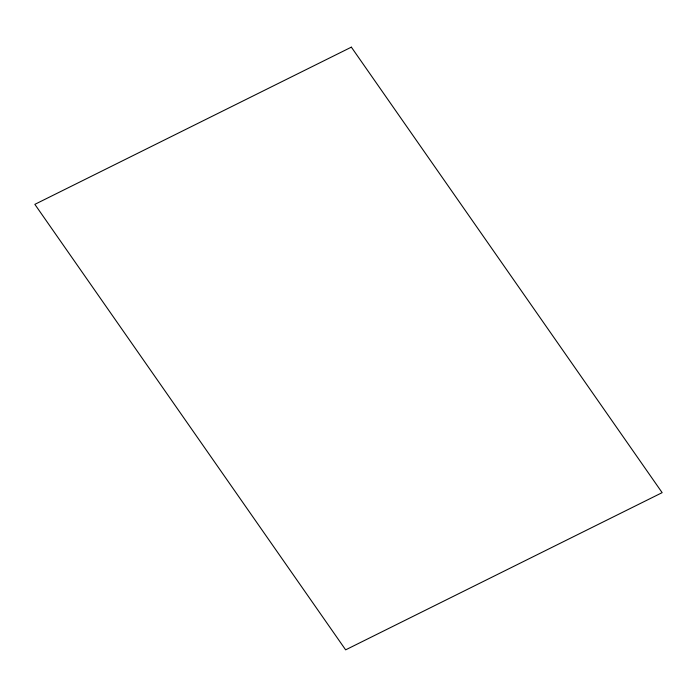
<?xml version="1.0" encoding="UTF-8"?>
<svg xmlns="http://www.w3.org/2000/svg" width="697" height="697" viewBox="0 0 697 697"><rect width="100%" height="100%" fill="white"/><g stroke="black" fill="none" stroke-linecap="round" stroke-linejoin="round"><path stroke-width="1.05" d="M351.358 47.152L34.85 204.352L345.642 649.848L662.15 492.648L351.358 47.152"/></g></svg>
